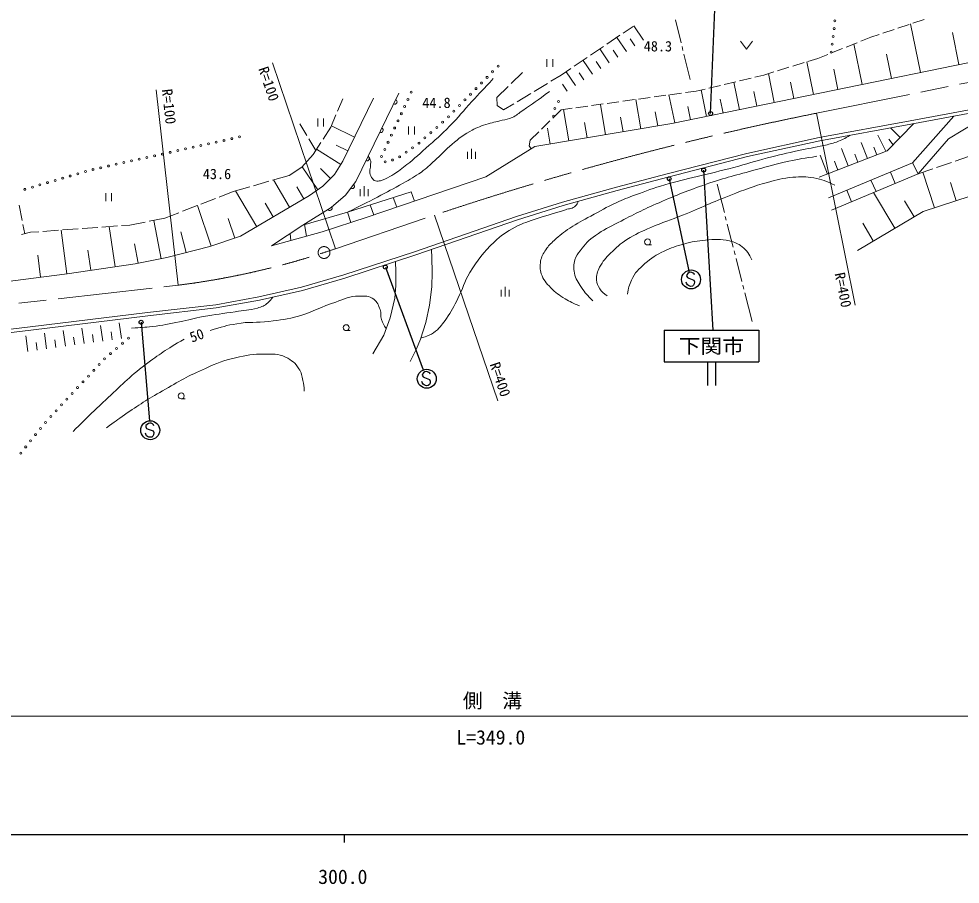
# Model space of a CAD drawing. Units: millimetres, scale not verified. Extents: x 40000 to 680000, y 20000 to 380000.
# Drawn here: x 326798 to 446058, y 198715 to 308408 of the extents above; entities that cross this region are included whole.
import ezdxf
from ezdxf.enums import TextEntityAlignment as Align

# ---------------------------------------------------------------- set-up
doc = ezdxf.new("R2010")
doc.units = ezdxf.units.MM
doc.header["$LTSCALE"] = 1000
doc.linetypes.add('CHAIN', pattern=[18.5, 12, -1.5, 3.5, -1.5])
for name, color, linetype, lineweight in [('M-BMK', 2, 'CHAIN', 13), ('M-BMK-HTXT', 7, 'Continuous', 13), ('M-STR-HTXT', 7, 'Continuous', 13), ('M-STR-STRC', 7, 'Continuous', 25), ('M-TTL-BAND', 7, 'Continuous', 25), ('M-WORK', 1, 'Continuous', 13)]:
    doc.layers.add(name, color=color, linetype=linetype, lineweight=lineweight)
doc.styles.add('ＭＳ ゴシック', font='')
doc.styles.get('ＭＳ ゴシック').set_extended_font_data('MS Gothic')

msp = doc.modelspace()

# ---------------------------------------------------------------- linework, layer by layer
at = {"layer": 'M-BMK'}
for p, q in [((427859, 296443), (460364, 303006)), ((366930, 279272), (379476, 283532)), ((313383, 270858), (346967, 274638))]:
    msp.add_line(p, q, dxfattribs=at)
msp.add_circle((365469, 278783), 750, dxfattribs=at)
for centre, radius, start, end in [((506594, -95731), 400000, 101.35203, 108.52962), ((334458, 373852), 100000, 277.18591, 288.94892)]:
    msp.add_arc(centre, radius, start, end, dxfattribs=at)
at = {"layer": 'M-BMK-HTXT'}
for p, q in [((409983, 308288), (410699, 305374)), ((410818, 304889), (410938, 304403)), ((411057, 303918), (411843, 300720)), ((415256, 287457), (416181, 283836)), ((416305, 283352), (416429, 282867)), ((416552, 282383), (417295, 279476)), ((417419, 278992), (417543, 278507)), ((417667, 278023), (418409, 275116)), ((418533, 274632), (418657, 274147)), ((418781, 273663), (419706, 270042))]:
    msp.add_line(p, q, dxfattribs=at)
at = {"layer": 'M-STR-HTXT'}
for p, q in [((366930, 279272), (358931, 302827)), ((346967, 274638), (344180, 299399)), ((427859, 296443), (432775, 272098)), ((379476, 283532), (387467, 260003)), ((218649, 220000), (554627, 220000))]:
    msp.add_line(p, q, dxfattribs=at)
at = {"layer": 'M-STR-STRC'}
for p, q in [((414442, 296401), (414997, 310614)), ((413558, 289232), (414727, 268933)), ((409191, 288128), (411725, 276234)), ((373232, 276939), (378024, 263897)), ((411413, 275956), (411394, 275819)), ((411394, 275819), (411497, 275601)), ((411567, 276122), (411413, 275956)), ((411497, 275601), (411678, 275512)), ((411725, 276234), (411567, 276122)), ((411678, 275512), (412316, 275286)), ((411924, 276274), (411725, 276234)), ((412063, 276254), (411924, 276274)), ((412236, 276167), (412063, 276254)), ((412368, 276078), (412236, 276167)), ((412409, 275944), (412368, 276078)), ((411397, 274890), (411350, 275022)), ((411498, 274676), (411397, 274890)), ((411621, 274588), (411498, 274676)), ((411797, 274498), (411621, 274588)), ((411941, 274478), (411797, 274498)), ((412142, 274512), (411941, 274478)), ((412292, 274627), (412142, 274512)), ((412377, 274806), (412292, 274627)), ((412316, 275286), (412413, 275079)), ((412413, 275079), (412377, 274806)), ((342287, 269944), (343356, 257451)), ((408539, 268933), (408539, 264933)), ((408539, 268933), (420539, 268933)), ((420539, 268933), (420539, 264933)), ((408539, 264933), (420539, 264933)), ((414057, 264933), (414057, 261933)), ((415057, 264933), (415057, 261933)), ((378241, 263647), (378083, 263536)), ((378440, 263687), (378241, 263647)), ((378579, 263668), (378440, 263687)), ((378752, 263581), (378579, 263668)), ((378884, 263492), (378752, 263581)), ((377913, 262303), (377866, 262435)), ((377929, 263370), (377910, 263233)), ((377910, 263233), (378013, 263014)), ((378083, 263536), (377929, 263370)), ((378013, 263014), (378194, 262926)), ((378194, 262926), (378832, 262700)), ((378832, 262700), (378929, 262493)), ((378925, 263358), (378884, 263492)), ((378929, 262493), (378893, 262220)), ((378014, 262090), (377913, 262303)), ((378137, 262002), (378014, 262090)), ((378313, 261912), (378137, 262002)), ((378457, 261892), (378313, 261912)), ((378658, 261926), (378457, 261892)), ((378808, 262041), (378658, 261926)), ((378893, 262220), (378808, 262041)), ((342901, 256839), (342882, 256703)), ((342882, 256703), (342985, 256484)), ((343056, 257005), (342901, 256839)), ((342985, 256484), (343166, 256396)), ((343213, 257117), (343056, 257005)), ((343412, 257157), (343213, 257117)), ((343551, 257137), (343412, 257157)), ((343724, 257050), (343551, 257137)), ((343856, 256961), (343724, 257050)), ((343897, 256827), (343856, 256961)), ((342885, 255773), (342838, 255905)), ((342986, 255560), (342885, 255773)), ((343110, 255471), (342986, 255560)), ((343285, 255381), (343110, 255471)), ((343166, 256396), (343805, 256170)), ((343429, 255361), (343285, 255381)), ((343631, 255395), (343429, 255361)), ((343780, 255511), (343631, 255395)), ((343865, 255690), (343780, 255511)), ((343805, 256170), (343901, 255963)), ((343901, 255963), (343865, 255690))]:
    msp.add_line(p, q, dxfattribs=at)
for centre, radius in [((414442, 296401), 250), ((413558, 289232), 250), ((409191, 288128), 250), ((373232, 276939), 250), ((411962, 275372), 1200), ((342287, 269944), 250), ((378478, 262786), 1200), ((343450, 256255), 1200)]:
    msp.add_circle(centre, radius, dxfattribs=at)
at = {"layer": 'M-TTL-BAND'}
for p, q in [((40000, 205000), (579000, 205000)), ((368000, 205000), (368000, 204000))]:
    msp.add_line(p, q, dxfattribs=at)
at = {"layer": 'M-WORK'}
for p, q in [((438178, 307222), (439601, 307697)), ((441030, 301600), (439766, 307752)), ((440075, 307855), (441498, 308329)), ((403365, 306603), (404612, 307450)), ((405937, 305703), (404730, 307507)), ((436280, 306590), (437703, 307064)), ((445902, 302601), (445068, 306660)), ((401297, 305197), (402951, 306322)), ((403772, 304255), (402566, 306059)), ((404854, 304979), (404251, 305881)), ((418235, 305556), (418985, 304556)), ((418985, 304556), (419735, 305556)), ((431609, 304825), (433001, 305382)), ((433466, 305568), (434719, 306069)), ((434719, 306069), (435806, 306432)), ((399229, 303792), (400883, 304916)), ((401607, 302808), (400412, 304596)), ((402689, 303532), (402086, 304434)), ((429752, 304082), (431145, 304640)), ((433648, 300083), (432593, 305219)), ((393688, 303308), (393688, 302308)), ((394438, 302308), (394438, 303308)), ((397162, 302387), (398816, 303511)), ((399462, 301373), (398277, 303145)), ((400534, 302091), (399937, 302985)), ((427485, 298817), (426633, 302964)), ((426755, 303002), (428034, 303395)), ((428034, 303395), (429288, 303897)), ((437339, 300841), (436707, 303917)), ((395500, 301258), (396748, 302106)), ((422932, 301825), (424365, 302267)), ((424843, 302414), (426277, 302855)), ((430566, 299450), (430039, 302018)), ((390610, 301610), (389170, 300191)), ((394215, 300484), (395500, 301258)), ((397336, 299952), (396161, 301708)), ((398399, 300662), (397806, 301548)), ((418115, 300555), (419574, 300903)), ((420061, 301019), (421174, 301285)), ((421174, 301285), (422454, 301678)), ((422508, 297795), (421754, 301463)), ((388814, 299840), (387373, 298420)), ((392073, 299194), (393787, 300226)), ((396282, 299247), (395695, 300125)), ((412625, 299244), (413738, 299510)), ((413917, 296030), (413227, 299388)), ((414225, 299626), (415684, 299974)), ((416170, 300090), (417629, 300438)), ((418106, 296890), (417388, 300381)), ((424996, 298306), (424570, 300379)), ((367173, 296696), (367838, 298272)), ((387373, 298420), (387397, 297412)), ((389932, 297905), (391645, 298936)), ((403325, 297961), (404811, 298166)), ((405584, 294465), (404958, 298186)), ((405306, 298234), (406792, 298439)), ((407287, 298508), (408773, 298713)), ((409887, 295202), (409155, 298765)), ((409269, 298781), (410755, 298986)), ((411250, 299054), (412625, 299244)), ((416011, 296460), (415653, 298205)), ((420307, 297342), (419930, 299177)), ((387397, 297412), (388218, 296872)), ((388218, 296872), (389503, 297647)), ((395511, 296883), (396886, 297073)), ((397381, 297141), (398867, 297346)), ((399362, 297414), (400848, 297619)), ((401118, 293714), (400470, 297567)), ((401344, 297688), (402830, 297893)), ((411902, 295616), (411557, 297295)), ((366314, 294660), (366979, 296236)), ((394438, 295823), (395511, 296883)), ((396494, 292936), (395823, 296926)), ((403351, 294089), (403038, 295950)), ((407737, 294827), (407435, 296621)), ((440005, 290146), (445273, 296087)), ((362396, 295094), (363278, 293614)), ((364663, 295759), (364663, 294759)), ((365335, 293135), (366314, 294660)), ((365413, 294759), (365413, 295759)), ((369332, 293426), (366393, 294848)), ((376168, 294757), (376168, 293757)), ((376918, 293757), (376918, 294757)), ((393015, 294417), (394082, 295471)), ((398806, 293325), (398482, 295252)), ((438445, 293356), (437252, 294597)), ((391586, 293005), (392659, 294066)), ((394100, 292534), (393765, 294529)), ((436657, 291618), (435617, 293656)), ((363534, 293184), (364417, 291704)), ((364086, 291189), (365065, 292714)), ((368479, 291663), (367009, 292374)), ((391446, 292317), (391586, 293005)), ((391693, 291922), (391446, 292317)), ((434327, 290710), (433533, 292747)), ((437551, 292440), (437030, 293140)), ((362655, 289594), (364086, 291189)), ((367573, 289930), (364522, 291869)), ((383650, 290674), (383650, 291549)), ((384150, 290674), (384150, 291924)), ((384650, 290674), (384650, 291549)), ((429242, 288728), (428316, 291105)), ((431882, 289757), (431025, 291958)), ((433105, 290233), (432708, 291252)), ((435492, 291164), (435114, 292135)), ((445411, 290365), (447249, 290999)), ((430562, 289243), (430133, 290343)), ((443048, 289550), (444939, 290202)), ((361037, 288562), (362655, 289594)), ((364691, 286746), (362713, 289659)), ((366299, 288186), (364997, 289441)), ((437210, 288983), (437818, 287533)), ((440738, 288753), (442575, 289387)), ((442811, 284452), (441339, 288961)), ((356541, 287257), (358461, 287814)), ((358941, 287954), (361037, 288562)), ((361100, 284524), (359047, 287984)), ((434744, 287956), (435396, 286521)), ((445571, 285353), (444820, 287653)), ((337802, 286313), (337802, 285313)), ((338552, 285313), (338552, 286313)), ((352183, 285817), (353965, 286510)), ((353965, 286510), (356060, 287118)), ((356947, 282061), (354258, 286595)), ((362916, 285602), (362018, 287116)), ((370056, 285939), (370056, 286814)), ((370556, 285939), (370556, 287189)), ((371056, 285939), (371056, 286814)), ((431688, 286684), (432308, 285230)), ((437774, 281856), (435096, 286396)), ((349853, 284911), (351717, 285636)), ((374205, 285740), (374674, 284535)), ((440226, 283302), (439021, 285345)), ((327218, 282840), (326842, 284804)), ((347523, 284006), (349387, 284730)), ((351157, 279599), (349442, 284752)), ((359023, 283293), (357997, 285023)), ((368441, 283897), (368855, 282584)), ((371760, 283537), (371326, 284819)), ((340866, 282264), (342825, 282650)), ((343316, 282747), (345275, 283132)), ((344844, 277995), (343910, 282863)), ((345275, 283132), (347057, 283825)), ((354158, 280599), (353325, 283099)), ((327540, 281157), (327312, 282349)), ((329843, 281462), (331837, 281607)), ((332876, 276086), (332161, 281631)), ((332336, 281644), (334331, 281789)), ((334829, 281825), (336824, 281970)), ((337323, 282007), (339318, 282152)), ((338983, 276984), (338234, 282073)), ((339816, 282188), (340866, 282264)), ((363008, 282332), (363261, 280870)), ((435050, 280249), (433711, 282519)), ((327116, 281049), (328294, 281350)), ((328294, 281350), (329344, 281426)), ((348008, 278768), (347325, 281396)), ((361154, 281185), (361271, 280318)), ((335929, 276535), (335555, 279079)), ((341923, 277434), (341456, 279869)), ((406455, 279748), (406955, 279748)), ((329549, 275657), (329192, 278430)), ((388406, 273192), (388406, 274442)), ((387906, 273192), (387906, 274067)), ((388906, 273192), (388906, 274067)), ((337435, 267567), (337159, 269544)), ((339805, 267898), (339529, 269874)), ((330317, 266573), (330040, 268552)), ((332690, 266905), (332414, 268882)), ((335063, 267236), (334787, 269213)), ((336249, 267401), (336111, 268390)), ((338620, 267733), (338482, 268721)), ((368276, 268886), (368776, 268886)), ((327942, 266241), (327666, 268221)), ((329129, 266407), (328991, 267397)), ((331503, 266739), (331365, 267728)), ((333876, 267070), (333738, 268059)), ((347378, 260232), (347878, 260232))]:
    msp.add_line(p, q, dxfattribs=at)
for points in [[(457343, 304951), (409525, 295127), (392157, 292207), (385953, 288396), (370915, 283248), (365239, 281418), (358813, 279636), (362796, 282270), (368441, 283897), (376509, 286477), (376925, 285305)], [(491170, 300557), (481594, 295772), (461787, 286906), (455263, 287239), (449383, 286597), (441385, 283986), (433036, 279061)], [(429737, 284156), (440738, 288753), (444561, 293186), (448196, 295391), (457109, 296048), (475731, 299472), (488479, 299213)], [(371714, 298349), (367851, 290367), (366788, 288694), (365326, 287177), (363622, 286020), (354897, 280845), (350976, 279539), (345558, 278132), (341524, 277358), (332916, 276091), (313531, 273593), (302789, 272585), (295940, 272139), (281704, 271576), (271290, 271600), (260032, 272116), (259930, 272507), (260816, 274128), (262005, 276645), (263224, 279835), (264115, 282430), (264960, 285433)], [(362796, 282270), (366361, 284510), (368167, 286035), (369481, 287794), (374945, 298982)], [(313825, 267643), (328250, 269379), (343096, 271161), (351751, 272170), (357216, 273155), (362610, 274374), (367958, 275946), (376941, 278878), (389864, 283334), (395657, 285163), (402506, 287063), (408933, 288752), (419018, 291355), (428212, 293349), (439728, 295483), (453566, 298055)], [(313876, 267226), (328300, 268962), (343145, 270744), (351812, 271754), (357299, 272743), (362716, 273968), (368082, 275545), (377074, 278479), (389996, 282935), (395777, 284761), (402616, 286658), (409038, 288345), (419115, 290947), (428295, 292937), (439805, 295070), (453642, 297642)], [(428197, 288321), (436805, 291675), (440185, 295141)], [(429356, 285713), (440005, 290146), (440738, 288753)], [(376383, 264964), (377189, 266574), (377673, 267794), (378346, 269905), (378815, 272110), (379128, 274455), (379159, 276285), (379112, 278098), (379069, 279167)], [(371652, 265929), (373035, 268322), (373856, 270503), (374443, 273013), (374560, 274615), (374560, 276351), (374534, 277650)]]:
    msp.add_lwpolyline(points, dxfattribs=at)
for centre, radius in [((430187, 308157), 125), ((430081, 307163), 125), ((429959, 306171), 125), ((429715, 304186), 125), ((429837, 305178), 125), ((386811, 301705), 125), ((387509, 302421), 125), ((386113, 300988), 125), ((384718, 299556), 125), ((385415, 300272), 125), ((376099, 298197), 125), ((376520, 299104), 125), ((383322, 298123), 125), ((384020, 298839), 125), ((375678, 297290), 125), ((382624, 297407), 125), ((394716, 297036), 125), ((395177, 297923), 125), ((375257, 296383), 125), ((381229, 295974), 125), ((381926, 296691), 125), ((394561, 296056), 125), ((374415, 294569), 125), ((374836, 295476), 125), ((379744, 294636), 125), ((380492, 295298), 125), ((354743, 293434), 125), ((373993, 293662), 125), ((378246, 293310), 125), ((378995, 293973), 125), ((348885, 292134), 125), ((349862, 292350), 125), ((350838, 292567), 125), ((351814, 292784), 125), ((352790, 293000), 125), ((353767, 293217), 125), ((373572, 292755), 125), ((376687, 292063), 125), ((377497, 292648), 125), ((344004, 291050), 125), ((344980, 291267), 125), ((345957, 291484), 125), ((346933, 291700), 125), ((347909, 291917), 125), ((372730, 290941), 125), ((373151, 291848), 125), ((375047, 290917), 125), ((375867, 291490), 125), ((338147, 289751), 125), ((339123, 289967), 125), ((340099, 290184), 125), ((341075, 290401), 125), ((342052, 290617), 125), ((343028, 290834), 125), ((373205, 290290), 125), ((374145, 290511), 125), ((334273, 288764), 125), ((335232, 289046), 125), ((336194, 289317), 125), ((337170, 289534), 125), ((329475, 287355), 125), ((330435, 287637), 125), ((331394, 287919), 125), ((332354, 288200), 125), ((333313, 288482), 125), ((327556, 286792), 125), ((328516, 287073), 125), ((406455, 280123), 375), ((368276, 269261), 375), ((339925, 267276), 125), ((340679, 267934), 125), ((338419, 265961), 125), ((339172, 266619), 125), ((337666, 265303), 125), ((336292, 263850), 125), ((336974, 264582), 125), ((334929, 262387), 125), ((335611, 263118), 125), ((334247, 261655), 125), ((332883, 260192), 125), ((333565, 260924), 125), ((347378, 260607), 375), ((331520, 258729), 125), ((332202, 259461), 125), ((330838, 257998), 125), ((329545, 256474), 125), ((330171, 257254), 125), ((328919, 255694), 125), ((327667, 254134), 125), ((328293, 254914), 125), ((327041, 253354), 125)]:
    msp.add_circle(centre, radius, dxfattribs=at)
for centre, start, end in [((374410, 297885), 243.9659, 63.9659), ((372654, 294291), 243.9659, 63.9659), ((370899, 290697), 243.9659, 63.9659), ((369020, 287178), 233.25253, 53.25253), ((366183, 284398), 212.14071, 32.14071)]:
    msp.add_arc(centre, 300, start, end, dxfattribs=at)
for points, knots in [([(371048, 291003), (371193, 290830), (371251, 290741), (371324, 290545), (371427, 290270), (371365, 290088), (371355, 289795), (371346, 289518), (371238, 289367), (371262, 289091), (371289, 288775), (371311, 288577), (371481, 288309), (371624, 288083), (371739, 287932), (371996, 287856), (372231, 287787), (372383, 287835), (372622, 287887), (373119, 287996), (373359, 288184), (373810, 288419), (374539, 288799), (374889, 289114), (375546, 289607), (376706, 290477), (377289, 291049), (378376, 292007), (379577, 293066), (380254, 293659), (381378, 294798), (382531, 295967), (383082, 296710), (384193, 297918), (385246, 299063), (385587, 299424), (386913, 300826)], [0, 0, 0, 0, 1, 1, 1, 2, 2, 2, 3, 3, 3, 4, 4, 4, 5, 5, 5, 6, 6, 6, 7, 7, 7, 8, 8, 8, 9, 9, 9, 10, 10, 10, 11, 11, 11, 12, 12, 12, 12]), ([(368441, 283897), (370278, 284806), (370758, 285041), (372225, 285809), (373503, 286479), (374225, 286844), (375478, 287561), (376399, 288088), (376931, 288363), (377792, 288984), (378501, 289496), (378848, 289850), (379496, 290438), (380244, 291117), (380587, 291581), (381357, 292236), (382315, 293052), (382865, 293511), (383952, 294144), (384692, 294573), (385150, 294747), (385964, 295009), (386751, 295262), (387215, 295325), (388013, 295540), (388515, 295676), (388819, 295690), (389295, 295900), (389871, 296155), (390117, 296439), (390639, 296791), (391983, 297697), (392401, 298020), (394017, 299199)], [0, 0, 0, 0, 1, 1, 1, 2, 2, 2, 3, 3, 3, 4, 4, 4, 5, 5, 5, 6, 6, 6, 7, 7, 7, 8, 8, 8, 9, 9, 9, 10, 10, 10, 11, 11, 11, 11]), ([(397816, 272011), (396956, 272387), (396678, 272516), (396002, 272934), (395242, 273403), (394796, 273671), (394188, 274325), (393619, 274937), (393246, 275299), (392984, 276092), (392790, 276679), (392805, 277062), (392906, 277672), (393008, 278290), (393231, 278604), (393562, 279136), (393890, 279662), (394171, 279893), (394626, 280314), (395349, 280984), (395783, 281336), (396606, 281878), (397607, 282537), (398215, 282832), (399264, 283410), (400505, 284093), (401196, 284486), (402475, 285092), (403401, 285530), (403946, 285716), (404904, 286079), (406343, 286624), (407149, 286938), (408625, 287371), (410222, 287840), (411139, 288019), (412753, 288424), (414568, 288879), (415595, 289092), (417403, 289571), (419071, 290013), (419984, 290341), (421656, 290775), (423176, 291169), (424030, 291382), (425565, 291713), (426813, 291982), (427527, 292064), (428770, 292354), (429411, 292504), (429778, 292567), (430396, 292792), (431106, 293050), (431360, 293206), (432131, 293648)], [0, 0, 0, 0, 1, 1, 1, 2, 2, 2, 3, 3, 3, 4, 4, 4, 5, 5, 5, 6, 6, 6, 7, 7, 7, 8, 8, 8, 9, 9, 9, 10, 10, 10, 11, 11, 11, 12, 12, 12, 13, 13, 13, 14, 14, 14, 15, 15, 15, 16, 16, 16, 17, 17, 17, 18, 18, 18, 18]), ([(399524, 272670), (398815, 273380), (398554, 273630), (398085, 274359), (397658, 275023), (397338, 275396), (397194, 276172), (397073, 276828), (397090, 277232), (397257, 277877), (397386, 278378), (397614, 278608), (397929, 279018), (398578, 279864), (398976, 280349), (399852, 280957), (400913, 281693), (401585, 281987), (402729, 282583), (404723, 283623), (405840, 284211), (407905, 285101), (410212, 286095), (411519, 286627), (413893, 287446), (416329, 288287), (417741, 288611), (420226, 289291), (421832, 289731), (422725, 290011), (424354, 290355), (425738, 290646), (426216, 290725), (427919, 290980)], [0, 0, 0, 0, 1, 1, 1, 2, 2, 2, 3, 3, 3, 4, 4, 4, 5, 5, 5, 6, 6, 6, 7, 7, 7, 8, 8, 8, 9, 9, 9, 10, 10, 10, 11, 11, 11, 11]), ([(401319, 273292), (400871, 273623), (400658, 273769), (400391, 274199), (400148, 274590), (400002, 274845), (399984, 275304), (399960, 275954), (400078, 276345), (400381, 276920), (400794, 277706), (401149, 278086), (401777, 278713), (402520, 279454), (402955, 279871), (403841, 280433), (404957, 281142), (405651, 281430), (406864, 281955), (408415, 282627), (409331, 282888), (410899, 283519), (413303, 284486), (414601, 285149), (417023, 286072), (418804, 286752), (419791, 287183), (421635, 287667), (422875, 287993), (423573, 288226), (424851, 288324), (425887, 288403), (426487, 288432), (427509, 288251), (428603, 288058), (429045, 287840), (430188, 287303)], [0, 0, 0, 0, 1, 1, 1, 2, 2, 2, 3, 3, 3, 4, 4, 4, 5, 5, 5, 6, 6, 6, 7, 7, 7, 8, 8, 8, 9, 9, 9, 10, 10, 10, 11, 11, 11, 12, 12, 12, 12]), ([(377722, 267947), (378074, 268027), (378192, 268066), (378481, 268177), (378949, 268358), (379197, 268509), (379596, 268813), (380252, 269313), (380477, 269756), (380964, 270421), (381638, 271342), (381885, 271945), (382418, 272954), (383079, 274204), (383208, 275030), (383943, 276238), (384947, 277886), (385626, 278768), (387015, 280108), (387938, 280997), (388558, 281405), (389689, 282007), (390713, 282553), (391365, 282693), (392457, 283086), (393844, 283585), (394670, 283717), (396061, 284204), (396558, 284378), (396958, 284315), (397312, 284705), (397493, 284904), (397577, 285025), (397680, 285288)], [0, 0, 0, 0, 1, 1, 1, 2, 2, 2, 3, 3, 3, 4, 4, 4, 5, 5, 5, 6, 6, 6, 7, 7, 7, 8, 8, 8, 9, 9, 9, 10, 10, 10, 11, 11, 11, 11]), ([(403904, 273511), (404029, 274307), (404120, 274633), (404420, 275293), (404855, 276254), (405329, 276695), (406124, 277389), (406973, 278129), (407540, 278447), (408548, 278952), (409477, 279418), (410046, 279588), (411049, 279859), (412104, 280144), (412713, 280266), (413801, 280360), (414983, 280461), (415677, 280507), (416835, 280250), (417504, 280102), (417882, 279929), (418430, 279515), (419074, 279028), (419256, 278631), (419665, 277858)], [0, 0, 0, 0, 1, 1, 1, 2, 2, 2, 3, 3, 3, 4, 4, 4, 5, 5, 5, 6, 6, 6, 7, 7, 7, 8, 8, 8, 8]), ([(341093, 269214), (342325, 269262), (342683, 269288), (343696, 269401), (345064, 269554), (345818, 269740), (347167, 270011), (348344, 270247), (348990, 270444), (350170, 270668), (351744, 270966), (352644, 271027), (354227, 271278), (355319, 271451), (355955, 271444), (357018, 271747), (357578, 271906), (357921, 272016), (358355, 272403), (358629, 272648), (358742, 272778), (358964, 273119)], [0, 0, 0, 0, 1, 1, 1, 2, 2, 2, 3, 3, 3, 4, 4, 4, 5, 5, 5, 6, 6, 6, 7, 7, 7, 7]), ([(351034, 268897), (352566, 269387), (353070, 269531), (354412, 269765), (355977, 270037), (356894, 269839), (358470, 270046), (359955, 270242), (360807, 270305), (362246, 270726), (364135, 271279), (365083, 271916), (366960, 272509), (368070, 272860), (368681, 273289), (369845, 273259), (370612, 273240), (371175, 273348), (371768, 272861), (372232, 272480), (372371, 272115), (372566, 271547), (372728, 271074), (372598, 270756), (372753, 270281), (372908, 269807), (373034, 269620), (373348, 269152)], [0, 0, 0, 0, 1, 1, 1, 2, 2, 2, 3, 3, 3, 4, 4, 4, 5, 5, 5, 6, 6, 6, 7, 7, 7, 8, 8, 8, 9, 9, 9, 9]), ([(333678, 256114), (335628, 258048), (336152, 258559), (337783, 260078), (339710, 261874), (340726, 262966), (342825, 264558), (344658, 265947), (345372, 266399), (347727, 267818)], [0, 0, 0, 0, 1, 1, 1, 2, 2, 2, 3, 3, 3, 3]), ([(337912, 256572), (338989, 257378), (339293, 257587), (340195, 258213), (342023, 259484), (343079, 260156), (345011, 261262), (347091, 262454), (348254, 263145), (350452, 264100), (351896, 264728), (352712, 265114), (354252, 265445), (355654, 265747), (356460, 265944), (357895, 265914), (358956, 265892), (359645, 266017), (360584, 265523), (361362, 265114), (361819, 264797), (362289, 264054), (362616, 263536), (362659, 263166), (362789, 262568), (362902, 262051), (362921, 261845), (362961, 261223)], [0, 0, 0, 0, 1, 1, 1, 2, 2, 2, 3, 3, 3, 4, 4, 4, 5, 5, 5, 6, 6, 6, 7, 7, 7, 8, 8, 8, 9, 9, 9, 9])]:
    msp.add_open_spline(points, degree=3, knots=knots, dxfattribs=at)

# ---------------------------------------------------------------- texts
at = {"layer": 'M-STR-HTXT', "style": 'ＭＳ ゴシック'}
for s, rotation, p in [('R=100', 288.758, (358464, 300164)), ('R=100', 276.422, (345823, 297291)), ('R=400', 281.416, (431230, 274042)), ('R=400', 288.758, (387782, 262702))]:
    msp.add_text(s, height=1320, rotation=rotation, dxfattribs=at).set_placement(p, align=Align.MIDDLE_CENTER)
msp.add_text('側\u3000溝', height=1833, dxfattribs=at).set_placement((386805, 221982), align=Align.MIDDLE_CENTER)
msp.add_text('L=349.0', height=1833, dxfattribs=at).set_placement((386594, 215860), align=Align.BOTTOM_CENTER)
at = {"layer": 'M-STR-STRC', "style": 'ＭＳ ゴシック', "width": 1.1}
msp.add_text('下関市', height=1833, dxfattribs=at).set_placement((414539, 266933), align=Align.MIDDLE_CENTER)
at = {"layer": 'M-TTL-BAND', "style": 'ＭＳ ゴシック'}
msp.add_text('300.0', height=1833, dxfattribs=at).set_placement((367844, 198195), align=Align.BOTTOM_CENTER)
at = {"layer": 'M-WORK', "style": 'ＭＳ ゴシック'}
for s, p in [('48.3', (407765, 304936)), ('44.8', (379709, 297766)), ('43.6', (351900, 288747))]:
    msp.add_text(s, height=1320, dxfattribs=at).set_placement(p, align=Align.MIDDLE_CENTER)
msp.add_text('50', height=1320, rotation=19.879, dxfattribs=at).set_placement((349340, 268284), align=Align.MIDDLE_CENTER)

doc.saveas('drawing.dxf')
